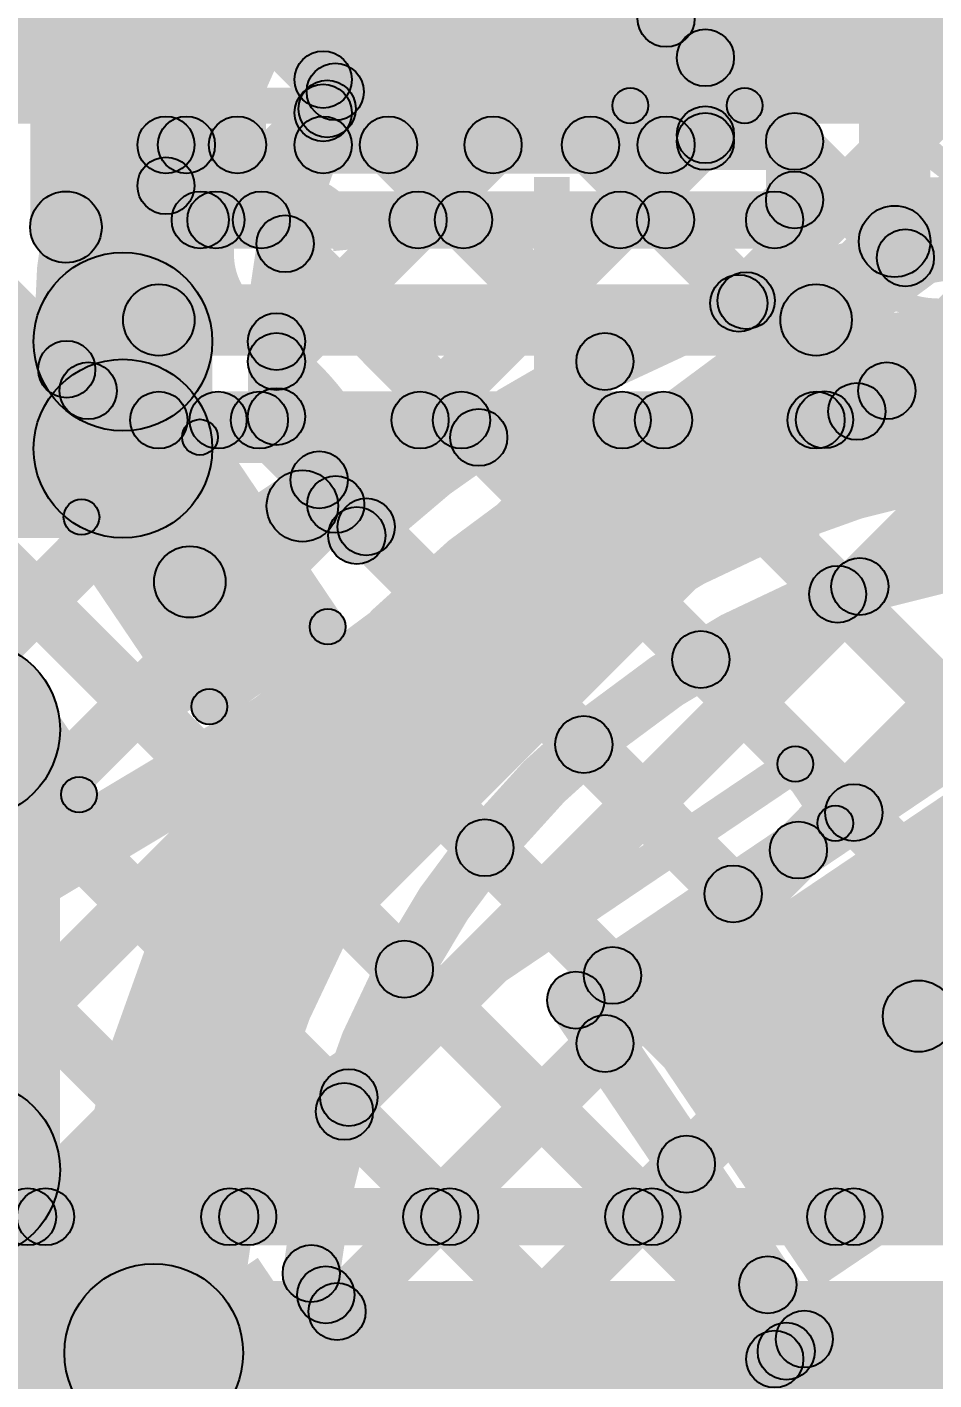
# Model space of a CAD drawing. Header units: millimetres. Extents: x -2.17 to 2.17, y -2.17 to 2.17.
# Drawn here: x 0.8786 to 1.0055, y -1.457 to -1.2676 of the extents above; entities that cross this region are included whole.
import ezdxf

# ---------------------------------------------------------------- set-up
doc = ezdxf.new("R2010")
doc.units = ezdxf.units.MM
doc.header["$MEASUREMENT"] = 0
for name, color, linetype in [('BottomLayer', 5, 'Continuous'), ('BottomOverlay', 54, 'Continuous'), ('BottomPaste', 16, 'Continuous'), ('BottomSolder', 6, 'Continuous'), ('Mechanical2', 216, 'Continuous'), ('TopLayer', 1, 'Continuous'), ('TopOverlay', 2, 'Continuous'), ('TopPaste', 8, 'Continuous'), ('TopSolder', 216, 'Continuous')]:
    doc.layers.add(name, color=color, linetype=linetype)

# ---------------------------------------------------------------- blocks, each defined once
blk = doc.blocks.new('S______B______B_42')
at = {"layer": 'BottomLayer'}
for points in [[(-0.015, 0.0175), (-0.015, -0.0175), (-0.045, -0.0175), (-0.045, 0.0175)], [(0.045, 0.0175), (0.045, -0.0175), (0.015, -0.0175), (0.015, 0.0175)]]:
    blk.add_hatch(color=5, dxfattribs=at).paths.add_polyline_path(points)
at = {"layer": 'BottomOverlay'}
h = blk.add_hatch(color=54, dxfattribs=at)
edge = h.paths.add_edge_path()
edge.add_arc((-0.049, 0.021), 0.0025, 0, 360)
h = blk.add_hatch(color=54, dxfattribs=at)
edge = h.paths.add_edge_path()
edge.add_arc((-0.049, 0.021), 0.0025, 0, 360)
for points in [[(0.049, 0.0235), (0.049, 0.0185), (-0.049, 0.0185), (-0.049, 0.0235)], [(-0.0515, 0.021), (-0.0465, 0.021), (-0.0465, -0.021), (-0.0515, -0.021)], [(0.0465, 0.021), (0.0515, 0.021), (0.0515, -0.021), (0.0465, -0.021)], [(0.049, -0.0185), (0.049, -0.0235), (-0.049, -0.0235), (-0.049, -0.0185)]]:
    blk.add_hatch(color=54, dxfattribs=at).paths.add_polyline_path(points)
h = blk.add_hatch(color=54, dxfattribs=at)
edge = h.paths.add_edge_path()
edge.add_arc((0.049, 0.021), 0.0025, 0, 360)
h = blk.add_hatch(color=54, dxfattribs=at)
edge = h.paths.add_edge_path()
edge.add_arc((0.049, 0.021), 0.0025, 0, 360)
h = blk.add_hatch(color=54, dxfattribs=at)
edge = h.paths.add_edge_path()
edge.add_arc((-0.049, -0.021), 0.0025, 0, 360)
h = blk.add_hatch(color=54, dxfattribs=at)
edge = h.paths.add_edge_path()
edge.add_arc((-0.049, -0.021), 0.0025, 0, 360)
h = blk.add_hatch(color=54, dxfattribs=at)
edge = h.paths.add_edge_path()
edge.add_arc((0.049, -0.021), 0.0025, 0, 360)
h = blk.add_hatch(color=54, dxfattribs=at)
edge = h.paths.add_edge_path()
edge.add_arc((0.049, -0.021), 0.0025, 0, 360)
at = {"layer": 'BottomPaste'}
for points in [[(-0.015, 0.0175), (-0.015, -0.0175), (-0.045, -0.0175), (-0.045, 0.0175)], [(0.045, 0.0175), (0.045, -0.0175), (0.015, -0.0175), (0.015, 0.0175)]]:
    blk.add_hatch(color=16, dxfattribs=at).paths.add_polyline_path(points)
at = {"layer": 'BottomSolder'}
for points in [[(-0.011, 0.0215), (-0.011, -0.0215), (-0.049, -0.0215), (-0.049, 0.0215)], [(0.049, 0.0215), (0.049, -0.0215), (0.011, -0.0215), (0.011, 0.0215)]]:
    blk.add_hatch(color=6, dxfattribs=at).paths.add_polyline_path(points)
at = {"layer": 'BottomOverlay'}
for centre in [(-0.049, 0.021), (-0.049, 0.021), (0.049, 0.021), (0.049, 0.021), (-0.049, -0.021), (-0.049, -0.021), (0.049, -0.021), (0.049, -0.021)]:
    blk.add_circle(centre, 0.0025, dxfattribs=at)
blk = doc.blocks.new('S______B______B_43')
at = {"layer": 'BottomLayer'}
for points in [[(-0.015, 0.0175), (-0.015, -0.0175), (-0.045, -0.0175), (-0.045, 0.0175)], [(0.045, 0.0175), (0.045, -0.0175), (0.015, -0.0175), (0.015, 0.0175)]]:
    blk.add_hatch(color=5, dxfattribs=at).paths.add_polyline_path(points)
at = {"layer": 'BottomOverlay'}
h = blk.add_hatch(color=54, dxfattribs=at)
edge = h.paths.add_edge_path()
edge.add_arc((-0.049, 0.021), 0.0025, 0, 360)
h = blk.add_hatch(color=54, dxfattribs=at)
edge = h.paths.add_edge_path()
edge.add_arc((-0.049, 0.021), 0.0025, 0, 360)
for points in [[(0.049, 0.0235), (0.049, 0.0185), (-0.049, 0.0185), (-0.049, 0.0235)], [(-0.0465, -0.021), (-0.0515, -0.021), (-0.0515, 0.021), (-0.0465, 0.021)], [(0.0515, -0.021), (0.0465, -0.021), (0.0465, 0.021), (0.0515, 0.021)], [(0.049, -0.0185), (0.049, -0.0235), (-0.049, -0.0235), (-0.049, -0.0185)]]:
    blk.add_hatch(color=54, dxfattribs=at).paths.add_polyline_path(points)
h = blk.add_hatch(color=54, dxfattribs=at)
edge = h.paths.add_edge_path()
edge.add_arc((0.049, 0.021), 0.0025, 0, 360)
h = blk.add_hatch(color=54, dxfattribs=at)
edge = h.paths.add_edge_path()
edge.add_arc((0.049, 0.021), 0.0025, 0, 360)
h = blk.add_hatch(color=54, dxfattribs=at)
edge = h.paths.add_edge_path()
edge.add_arc((-0.049, -0.021), 0.0025, 0, 360)
h = blk.add_hatch(color=54, dxfattribs=at)
edge = h.paths.add_edge_path()
edge.add_arc((-0.049, -0.021), 0.0025, 0, 360)
h = blk.add_hatch(color=54, dxfattribs=at)
edge = h.paths.add_edge_path()
edge.add_arc((0.049, -0.021), 0.0025, 0, 360)
h = blk.add_hatch(color=54, dxfattribs=at)
edge = h.paths.add_edge_path()
edge.add_arc((0.049, -0.021), 0.0025, 0, 360)
at = {"layer": 'BottomPaste'}
for points in [[(-0.015, 0.0175), (-0.015, -0.0175), (-0.045, -0.0175), (-0.045, 0.0175)], [(0.045, 0.0175), (0.045, -0.0175), (0.015, -0.0175), (0.015, 0.0175)]]:
    blk.add_hatch(color=16, dxfattribs=at).paths.add_polyline_path(points)
at = {"layer": 'BottomSolder'}
for points in [[(-0.011, 0.0215), (-0.011, -0.0215), (-0.049, -0.0215), (-0.049, 0.0215)], [(0.049, 0.0215), (0.049, -0.0215), (0.011, -0.0215), (0.011, 0.0215)]]:
    blk.add_hatch(color=6, dxfattribs=at).paths.add_polyline_path(points)
at = {"layer": 'BottomOverlay'}
for centre in [(-0.049, 0.021), (-0.049, 0.021), (0.049, 0.021), (0.049, 0.021), (-0.049, -0.021), (-0.049, -0.021), (0.049, -0.021), (0.049, -0.021)]:
    blk.add_circle(centre, 0.0025, dxfattribs=at)
blk = doc.blocks.new('WS2812B_M____143')
at = {"layer": 'TopLayer'}
for points in [[(-0.09409445, 0.05078745), (-0.03503935, 0.05078745), (-0.03503935, 0.01141735), (-0.09409445, 0.01141735)], [(0.03503955, 0.05078745), (0.09409465, 0.05078745), (0.09409465, 0.01141735), (0.03503955, 0.01141735)], [(0.03503935, -0.01141715), (0.09409445, -0.01141715), (0.09409445, -0.05078725), (0.03503935, -0.05078725)]]:
    blk.add_hatch(color=1, dxfattribs=at).paths.add_polyline_path(points)
at = {"layer": 'TopOverlay'}
for points in [[(-0.07, 0.0675), (-0.07, 0.0725), (0.07, 0.0725), (0.07, 0.0675)], [(0.0675, 0.07), (0.0725, 0.07), (0.0725, 0.0600001), (0.0675, 0.0600001)]]:
    blk.add_hatch(color=2, dxfattribs=at).paths.add_polyline_path(points)
h = blk.add_hatch(color=2, dxfattribs=at)
edge = h.paths.add_edge_path()
edge.add_arc((0.07, 0.07), 0.0025, 0, 360)
h = blk.add_hatch(color=2, dxfattribs=at)
edge = h.paths.add_edge_path()
edge.add_arc((0.07, 0.07), 0.0025, 0, 360)
h = blk.add_hatch(color=2, dxfattribs=at)
edge = h.paths.add_edge_path()
edge.add_arc((0.07, 0.0600001), 0.0025, 0, 360)
at = {"layer": 'TopPaste'}
for points in [[(-0.09409445, 0.05078745), (-0.03503935, 0.05078745), (-0.03503935, 0.01141735), (-0.09409445, 0.01141735)], [(0.03503955, 0.05078745), (0.09409465, 0.05078745), (0.09409465, 0.01141735), (0.03503955, 0.01141735)], [(0.03503935, -0.01141715), (0.09409445, -0.01141715), (0.09409445, -0.05078725), (0.03503935, -0.05078725)]]:
    blk.add_hatch(color=8, dxfattribs=at).paths.add_polyline_path(points)
at = {"layer": 'TopSolder'}
for points in [[(-0.09809445, 0.05478745), (-0.03103935, 0.05478745), (-0.03103935, 0.00741735), (-0.09809445, 0.00741735)], [(0.03103955, 0.05478745), (0.09809465, 0.05478745), (0.09809465, 0.00741735), (0.03103955, 0.00741735)], [(0.03103935, -0.00741715), (0.09809445, -0.00741715), (0.09809445, -0.05478725), (0.03103935, -0.05478725)]]:
    blk.add_hatch(color=216, dxfattribs=at).paths.add_polyline_path(points)
at = {"layer": 'TopOverlay'}
for centre in [(0.07, 0.07), (0.07, 0.07), (0.07, 0.0600001)]:
    blk.add_circle(centre, 0.0025, dxfattribs=at)
blk = doc.blocks.new('C__0402_319')
at = {"layer": 'TopLayer'}
for points in [[(-0.0275, -0.0125), (-0.0275, 0.0125), (-0.009499999999999998, 0.0125), (-0.009500000000000001, -0.0125)], [(0.009499999999999998, -0.0125), (0.009500000000000001, 0.0125), (0.0275, 0.0125), (0.0275, -0.0125)]]:
    blk.add_hatch(color=1, dxfattribs=at).paths.add_polyline_path(points)
at = {"layer": 'TopOverlay'}
h = blk.add_hatch(color=2, dxfattribs=at)
edge = h.paths.add_edge_path()
edge.add_arc((-0.0310001, 0.016), 0.0025, 0, 360)
h = blk.add_hatch(color=2, dxfattribs=at)
edge = h.paths.add_edge_path()
edge.add_arc((-0.0310001, 0.016), 0.0025, 0, 360)
for points in [[(-0.011, 0.0185), (-0.011, 0.0135), (-0.0310001, 0.0135), (-0.0310001, 0.0185)], [(0.031, 0.0185), (0.031, 0.0135), (0.011, 0.0135), (0.011, 0.0185)], [(-0.02850000000001221, -0.0159999921875), (-0.0334999999999878, -0.0160000078125), (-0.03350009999998779, 0.0159999921875), (-0.02850010000001221, 0.0160000078125)], [(0.03350009999998779, -0.0159999921875), (0.02850010000001221, -0.0160000078125), (0.02850000000001221, 0.0159999921875), (0.0334999999999878, 0.0160000078125)], [(-0.011, -0.0135), (-0.011, -0.0185), (-0.031, -0.0185), (-0.031, -0.0135)], [(0.0310001, -0.0135), (0.0310001, -0.0185), (0.011, -0.0185), (0.011, -0.0135)]]:
    blk.add_hatch(color=2, dxfattribs=at).paths.add_polyline_path(points)
h = blk.add_hatch(color=2, dxfattribs=at)
edge = h.paths.add_edge_path()
edge.add_arc((-0.011, 0.016), 0.0025, 0, 360)
h = blk.add_hatch(color=2, dxfattribs=at)
edge = h.paths.add_edge_path()
edge.add_arc((0.011, 0.016), 0.0025, 0, 360)
h = blk.add_hatch(color=2, dxfattribs=at)
edge = h.paths.add_edge_path()
edge.add_arc((0.031, 0.016), 0.0025, 0, 360)
h = blk.add_hatch(color=2, dxfattribs=at)
edge = h.paths.add_edge_path()
edge.add_arc((0.031, 0.016), 0.0025, 0, 360)
h = blk.add_hatch(color=2, dxfattribs=at)
edge = h.paths.add_edge_path()
edge.add_arc((-0.031, -0.016), 0.0025, 0, 360)
h = blk.add_hatch(color=2, dxfattribs=at)
edge = h.paths.add_edge_path()
edge.add_arc((-0.031, -0.016), 0.0025, 0, 360)
h = blk.add_hatch(color=2, dxfattribs=at)
edge = h.paths.add_edge_path()
edge.add_arc((-0.011, -0.016), 0.0025, 0, 360)
h = blk.add_hatch(color=2, dxfattribs=at)
edge = h.paths.add_edge_path()
edge.add_arc((0.011, -0.016), 0.0025, 0, 360)
h = blk.add_hatch(color=2, dxfattribs=at)
edge = h.paths.add_edge_path()
edge.add_arc((0.0310001, -0.016), 0.0025, 0, 360)
h = blk.add_hatch(color=2, dxfattribs=at)
edge = h.paths.add_edge_path()
edge.add_arc((0.0310001, -0.016), 0.0025, 0, 360)
at = {"layer": 'TopPaste'}
for points in [[(-0.0275, -0.0125), (-0.0275, 0.0125), (-0.009499999999999998, 0.0125), (-0.009500000000000001, -0.0125)], [(0.009499999999999998, -0.0125), (0.009500000000000001, 0.0125), (0.0275, 0.0125), (0.0275, -0.0125)]]:
    blk.add_hatch(color=8, dxfattribs=at).paths.add_polyline_path(points)
at = {"layer": 'TopSolder'}
for points in [[(-0.0298622, -0.0148622), (-0.0298622, 0.0148622), (-0.007137799999999999, 0.0148622), (-0.007137800000000001, -0.0148622)], [(0.007137799999999999, -0.0148622), (0.007137800000000001, 0.0148622), (0.0298622, 0.0148622), (0.0298622, -0.0148622)]]:
    blk.add_hatch(color=216, dxfattribs=at).paths.add_polyline_path(points)
at = {"layer": 'TopOverlay'}
for centre in [(-0.0310001, 0.016), (-0.0310001, 0.016), (-0.011, 0.016), (0.011, 0.016), (0.031, 0.016), (0.031, 0.016), (-0.031, -0.016), (-0.031, -0.016), (-0.011, -0.016), (0.011, -0.016), (0.0310001, -0.016), (0.0310001, -0.016)]:
    blk.add_circle(centre, 0.0025, dxfattribs=at)

msp = doc.modelspace()

# ---------------------------------------------------------------- hatches: boundary and pattern name
at = {"layer": 'BottomLayer'}
for points in [[(0.9097478271247461, -1.436938927124746), (0.9040909728752539, -1.431282072875254), (1.463671572875254, -0.8717014728752539), (1.469328427124746, -0.8773583271247462)], [(0.9380321271247462, -1.436938927124746), (0.9323752728752539, -1.431282072875254), (1.463671572875254, -0.8999857728752538), (1.469328427124746, -0.9056426271247462)], [(0.9663164271247462, -1.436938927124746), (0.9606595728752538, -1.431282072875254), (1.463671572875254, -0.9282700728752539), (1.469328427124746, -0.9339269271247461)], [(0.9946007271247461, -1.436938927124746), (0.9889438728752539, -1.431282072875254), (1.463671572875254, -0.9565543728752539), (1.469328427124746, -0.9622112271247462)], [(0.5547699728752539, -1.000250127124746), (0.5604268271247461, -0.9945932728752539), (0.9971156271247461, -1.431282072875254), (0.9914587728752539, -1.436938927124746)], [(0.4712546728752539, -1.029872027124746), (0.4769115271247462, -1.024215172875254), (0.8839784271247462, -1.431282072875254), (0.8783215728752538, -1.436938927124746)], [(0.4995389728752538, -1.029872027124746), (0.5051958271247461, -1.024215172875254), (0.9122627271247461, -1.431282072875254), (0.9066058728752538, -1.436938927124746)], [(0.5278232728752539, -1.029872027124746), (0.5334801271247461, -1.024215172875254), (0.9405470271247461, -1.431282072875254), (0.9348901728752539, -1.436938927124746)], [(0.5547699728752539, -1.028534427124746), (0.5604268271247461, -1.022877572875254), (0.9688313271247462, -1.431282072875254), (0.9631744728752538, -1.436938927124746)], [(0.912, -1.2841105), (0.904, -1.2841105), (0.904, -1.2311105), (0.912, -1.2311105)], [(0.924, -1.2841105), (0.916, -1.2841105), (0.916, -1.2311105), (0.924, -1.2311105)], [(0.972, -1.2841105), (0.964, -1.2841105), (0.964, -1.2311105), (0.972, -1.2311105)], [(0.9775, -1.2836105), (0.9695, -1.2836105), (0.9695, -1.2356105), (0.9775, -1.2356105)], [(0.889, -1.2956105), (0.879, -1.2956105), (0.879, -1.2576105), (0.889, -1.2576105)], [(0.9051715728752538, -1.265798827124746), (0.9108284271247461, -1.260141972875254), (0.9228284271247461, -1.272141972875254), (0.9171715728752539, -1.277798827124746)], [(1.005, -1.2976105), (0.995, -1.2976105), (0.995, -1.2596105), (1.005, -1.2596105)], [(0.9651715728752539, -1.269230227124746), (0.9708284271247462, -1.263573372875254), (0.9763284271247461, -1.269073372875254), (0.9706715728752539, -1.274730227124746)], [(0.9078263271247461, -1.297438927124746), (0.9021694728752538, -1.291782072875254), (0.9171715728752539, -1.276779972875254), (0.9228284271247461, -1.282436827124746)], [(0.9643949271247462, -1.297438927124746), (0.9587380728752538, -1.291782072875254), (0.9706715728752539, -1.279848572875254), (0.9763284271247461, -1.285505427124746)], [(0.9735, -1.2876105), (0.9735, -1.2796105), (0.986, -1.2796105), (0.986, -1.2876105)], [(0.898, -1.2881105), (0.898, -1.2801105), (0.908, -1.2801105), (0.908, -1.2881105)], [(0.8980273728752538, -1.286938927124746), (0.9036842271247462, -1.281282072875254), (0.9141842271247461, -1.291782072875254), (0.9085273728752539, -1.297438927124746)], [(0.92, -1.2881105), (0.92, -1.2801105), (0.968, -1.2801105), (0.968, -1.2881105)], [(0.9263116728752538, -1.286938927124746), (0.9319685271247461, -1.281282072875254), (0.9424685271247462, -1.291782072875254), (0.9368116728752539, -1.297438927124746)], [(0.9361106271247461, -1.297438927124746), (0.9304537728752539, -1.291782072875254), (0.9409537728752538, -1.281282072875254), (0.9466106271247462, -1.286938927124746)], [(0.9545959728752539, -1.286938927124746), (0.9602528271247461, -1.281282072875254), (0.9707528271247462, -1.291782072875254), (0.9650959728752538, -1.297438927124746)], [(0.99, -1.2918115), (0.982, -1.2918115), (0.982, -1.2836105), (0.99, -1.2836105)], [(0.902, -1.2898115), (0.894, -1.2898115), (0.894, -1.2841105), (0.902, -1.2841105)], [(0.8951715728752538, -1.292639927124746), (0.9008284271247461, -1.286983072875254), (0.9056274271247462, -1.291782072875254), (0.8999705728752538, -1.297438927124746)], [(0.9860294271247462, -1.297438927124746), (0.9803725728752538, -1.291782072875254), (0.9831715728752538, -1.288983072875254), (0.9888284271247462, -1.294639927124746)], [(0.902799, -1.2986105), (0.902799, -1.2906105), (0.983201, -1.2906105), (0.983201, -1.2986105)], [(0.8804644660940674, -1.299146033905933), (0.8875355339059326, -1.292074966094067), (0.9005355339059327, -1.305074966094067), (0.8934644660940673, -1.312146033905933)], [(0.9925355339059326, -1.312146033905933), (0.9854644660940673, -1.305074966094067), (0.9964644660940674, -1.294074966094067), (1.003535533905933, -1.301146033905933)], [(0.8712720728752539, -1.308338427124746), (0.8769289271247461, -1.302681572875254), (0.8899289271247461, -1.315681572875254), (0.8842720728752539, -1.321338427124746)], [(0.897, -1.3136105), (0.897, -1.3036105), (0.989, -1.3036105), (0.989, -1.3136105)], [(1.001727927124746, -1.321338427124746), (0.9960710728752539, -1.315681572875254), (1.007071072875254, -1.304681572875254), (1.012727927124746, -1.310338427124746)], [(0.7683263271247461, -1.436938927124746), (0.7626694728752539, -1.431282072875254), (0.8812709728752539, -1.312680572875254), (0.8869278271247462, -1.318337427124746)], [(0.897, -1.3266105), (0.897, -1.3186105), (0.989, -1.3186105), (0.989, -1.3266105)], [(0.9918795728752539, -1.324222527124746), (0.9975364271247461, -1.318565672875254), (1.110252827124746, -1.431282072875254), (1.104595972875254, -1.436938927124746)], [(0.7966106271247462, -1.436938927124746), (0.7909537728752538, -1.431282072875254), (0.9024537728752539, -1.319782072875254), (0.9081106271247461, -1.325438927124746)], [(0.8248949271247461, -1.436938927124746), (0.8192380728752539, -1.431282072875254), (0.9307380728752539, -1.319782072875254), (0.9363949271247461, -1.325438927124746)], [(0.8531792271247461, -1.436938927124746), (0.8475223728752539, -1.431282072875254), (0.9590223728752538, -1.319782072875254), (0.9646792271247462, -1.325438927124746)], [(0.8814635271247462, -1.436938927124746), (0.8758066728752538, -1.431282072875254), (0.9873569728752538, -1.319731772875254), (0.9930138271247462, -1.325388627124746)], [(0.9082430728752539, -1.325438927124746), (0.9138999271247461, -1.319782072875254), (1.025399927124746, -1.431282072875254), (1.019743072875254, -1.436938927124746)], [(0.9365273728752539, -1.325438927124746), (0.9421842271247461, -1.319782072875254), (1.053684227124746, -1.431282072875254), (1.048027372875254, -1.436938927124746)], [(0.9648116728752538, -1.325438927124746), (0.9704685271247462, -1.319782072875254), (1.081968527124746, -1.431282072875254), (1.076311672875254, -1.436938927124746)], [(0.522, -1.4381105), (0.522, -1.4301105), (1.388, -1.4301105), (1.388, -1.4381105)], [(0.522, -1.4681105), (0.522, -1.4431105), (1.388, -1.4431105), (1.388, -1.4681105)]]:
    msp.add_hatch(color=5, dxfattribs=at).paths.add_polyline_path(points)
h = msp.add_hatch(color=5, dxfattribs=at)
edge = h.paths.add_edge_path()
edge.add_arc((0.968, -1.2664018), 0.004, 0, 360)
h = msp.add_hatch(color=5, dxfattribs=at)
edge = h.paths.add_edge_path()
edge.add_arc((0.9735, -1.2719018), 0.004, 0, 360)
h = msp.add_hatch(color=5, dxfattribs=at)
edge = h.paths.add_edge_path()
edge.add_arc((0.92, -1.2749704), 0.004, 0, 360)
h = msp.add_hatch(color=5, dxfattribs=at)
edge = h.paths.add_edge_path()
edge.add_arc((0.92, -1.2796084), 0.004, 0, 360)
h = msp.add_hatch(color=5, dxfattribs=at)
edge = h.paths.add_edge_path()
edge.add_arc((0.9735, -1.282677), 0.004, 0, 360)
h = msp.add_hatch(color=5, dxfattribs=at)
edge = h.paths.add_edge_path()
edge.add_arc((0.9735, -1.2836105), 0.004, 0, 360)
h = msp.add_hatch(color=5, dxfattribs=at)
edge = h.paths.add_edge_path()
edge.add_arc((0.9735, -1.2836105), 0.004, 0, 360)
h = msp.add_hatch(color=5, dxfattribs=at)
edge = h.paths.add_edge_path()
edge.add_arc((0.986, -1.2836105), 0.004, 0, 360)
h = msp.add_hatch(color=5, dxfattribs=at)
edge = h.paths.add_edge_path()
edge.add_arc((0.986, -1.2836105), 0.004, 0, 360)
h = msp.add_hatch(color=5, dxfattribs=at)
edge = h.paths.add_edge_path()
edge.add_arc((0.898, -1.2841105), 0.004, 0, 360)
h = msp.add_hatch(color=5, dxfattribs=at)
edge = h.paths.add_edge_path()
edge.add_arc((0.898, -1.2841105), 0.004, 0, 360)
h = msp.add_hatch(color=5, dxfattribs=at)
edge = h.paths.add_edge_path()
edge.add_arc((0.9008558, -1.2841105), 0.004, 0, 360)
h = msp.add_hatch(color=5, dxfattribs=at)
edge = h.paths.add_edge_path()
edge.add_arc((0.908, -1.2841105), 0.004, 0, 360)
h = msp.add_hatch(color=5, dxfattribs=at)
edge = h.paths.add_edge_path()
edge.add_arc((0.908, -1.2841105), 0.004, 0, 360)
h = msp.add_hatch(color=5, dxfattribs=at)
edge = h.paths.add_edge_path()
edge.add_arc((0.92, -1.2841105), 0.004, 0, 360)
h = msp.add_hatch(color=5, dxfattribs=at)
edge = h.paths.add_edge_path()
edge.add_arc((0.92, -1.2841105), 0.004, 0, 360)
h = msp.add_hatch(color=5, dxfattribs=at)
edge = h.paths.add_edge_path()
edge.add_arc((0.9291401, -1.2841105), 0.004, 0, 360)
h = msp.add_hatch(color=5, dxfattribs=at)
edge = h.paths.add_edge_path()
edge.add_arc((0.9437822, -1.2841105), 0.004, 0, 360)
h = msp.add_hatch(color=5, dxfattribs=at)
edge = h.paths.add_edge_path()
edge.add_arc((0.9574244, -1.2841105), 0.004, 0, 360)
h = msp.add_hatch(color=5, dxfattribs=at)
edge = h.paths.add_edge_path()
edge.add_arc((0.968, -1.2841105), 0.004, 0, 360)
h = msp.add_hatch(color=5, dxfattribs=at)
edge = h.paths.add_edge_path()
edge.add_arc((0.968, -1.2841105), 0.004, 0, 360)
h = msp.add_hatch(color=5, dxfattribs=at)
edge = h.paths.add_edge_path()
edge.add_arc((0.898, -1.2898115), 0.004, 0, 360)
h = msp.add_hatch(color=5, dxfattribs=at)
edge = h.paths.add_edge_path()
edge.add_arc((0.898, -1.2898115), 0.004, 0, 360)
h = msp.add_hatch(color=5, dxfattribs=at)
edge = h.paths.add_edge_path()
edge.add_arc((0.986, -1.2918115), 0.004, 0, 360)
h = msp.add_hatch(color=5, dxfattribs=at)
edge = h.paths.add_edge_path()
edge.add_arc((0.986, -1.2918115), 0.004, 0, 360)
h = msp.add_hatch(color=5, dxfattribs=at)
edge = h.paths.add_edge_path()
edge.add_arc((0.884, -1.2956105), 0.005, 0, 360)
h = msp.add_hatch(color=5, dxfattribs=at)
edge = h.paths.add_edge_path()
edge.add_arc((0.884, -1.2956105), 0.005, 0, 360)
h = msp.add_hatch(color=5, dxfattribs=at)
edge = h.paths.add_edge_path()
edge.add_arc((0.902799, -1.2946105), 0.004, 0, 360)
h = msp.add_hatch(color=5, dxfattribs=at)
edge = h.paths.add_edge_path()
edge.add_arc((0.902799, -1.2946105), 0.004, 0, 360)
h = msp.add_hatch(color=5, dxfattribs=at)
edge = h.paths.add_edge_path()
edge.add_arc((0.9049979, -1.2946105), 0.004, 0, 360)
h = msp.add_hatch(color=5, dxfattribs=at)
edge = h.paths.add_edge_path()
edge.add_arc((0.9113558, -1.2946105), 0.004, 0, 360)
h = msp.add_hatch(color=5, dxfattribs=at)
edge = h.paths.add_edge_path()
edge.add_arc((0.9332822, -1.2946105), 0.004, 0, 360)
h = msp.add_hatch(color=5, dxfattribs=at)
edge = h.paths.add_edge_path()
edge.add_arc((0.9396401, -1.2946105), 0.004, 0, 360)
h = msp.add_hatch(color=5, dxfattribs=at)
edge = h.paths.add_edge_path()
edge.add_arc((0.9615665, -1.2946105), 0.004, 0, 360)
h = msp.add_hatch(color=5, dxfattribs=at)
edge = h.paths.add_edge_path()
edge.add_arc((0.9679244, -1.2946105), 0.004, 0, 360)
h = msp.add_hatch(color=5, dxfattribs=at)
edge = h.paths.add_edge_path()
edge.add_arc((0.983201, -1.2946105), 0.004, 0, 360)
h = msp.add_hatch(color=5, dxfattribs=at)
edge = h.paths.add_edge_path()
edge.add_arc((0.983201, -1.2946105), 0.004, 0, 360)
h = msp.add_hatch(color=5, dxfattribs=at)
edge = h.paths.add_edge_path()
edge.add_arc((1, -1.2976105), 0.005, 0, 360)
h = msp.add_hatch(color=5, dxfattribs=at)
edge = h.paths.add_edge_path()
edge.add_arc((1, -1.2976105), 0.005, 0, 360)
h = msp.add_hatch(color=5, dxfattribs=at)
edge = h.paths.add_edge_path()
edge.add_arc((0.897, -1.3086105), 0.005, 0, 360)
h = msp.add_hatch(color=5, dxfattribs=at)
edge = h.paths.add_edge_path()
edge.add_arc((0.897, -1.3086105), 0.005, 0, 360)
h = msp.add_hatch(color=5, dxfattribs=at)
edge = h.paths.add_edge_path()
edge.add_arc((0.989, -1.3086105), 0.005, 0, 360)
h = msp.add_hatch(color=5, dxfattribs=at)
edge = h.paths.add_edge_path()
edge.add_arc((0.989, -1.3086105), 0.005, 0, 360)
h = msp.add_hatch(color=5, dxfattribs=at)
edge = h.paths.add_edge_path()
edge.add_arc((0.8840994, -1.315509), 0.004, 0, 360)
h = msp.add_hatch(color=5, dxfattribs=at)
edge = h.paths.add_edge_path()
edge.add_arc((0.8871005, -1.31851), 0.004, 0, 360)
h = msp.add_hatch(color=5, dxfattribs=at)
edge = h.paths.add_edge_path()
edge.add_arc((0.8871005, -1.31851), 0.004, 0, 360)
h = msp.add_hatch(color=5, dxfattribs=at)
edge = h.paths.add_edge_path()
edge.add_arc((0.8871005, -1.31851), 0.004, 0, 360)
h = msp.add_hatch(color=5, dxfattribs=at)
edge = h.paths.add_edge_path()
edge.add_arc((0.9988995, -1.31851), 0.004, 0, 360)
h = msp.add_hatch(color=5, dxfattribs=at)
edge = h.paths.add_edge_path()
edge.add_arc((0.9988995, -1.31851), 0.004, 0, 360)
h = msp.add_hatch(color=5, dxfattribs=at)
edge = h.paths.add_edge_path()
edge.add_arc((0.9988995, -1.31851), 0.004, 0, 360)
h = msp.add_hatch(color=5, dxfattribs=at)
edge = h.paths.add_edge_path()
edge.add_arc((0.994708, -1.3213941), 0.004, 0, 360)
h = msp.add_hatch(color=5, dxfattribs=at)
edge = h.paths.add_edge_path()
edge.add_arc((0.897, -1.3226105), 0.004, 0, 360)
h = msp.add_hatch(color=5, dxfattribs=at)
edge = h.paths.add_edge_path()
edge.add_arc((0.897, -1.3226105), 0.004, 0, 360)
h = msp.add_hatch(color=5, dxfattribs=at)
edge = h.paths.add_edge_path()
edge.add_arc((0.897, -1.3226105), 0.004, 0, 360)
h = msp.add_hatch(color=5, dxfattribs=at)
edge = h.paths.add_edge_path()
edge.add_arc((0.9052822, -1.3226105), 0.004, 0, 360)
h = msp.add_hatch(color=5, dxfattribs=at)
edge = h.paths.add_edge_path()
edge.add_arc((0.9110715, -1.3226105), 0.004, 0, 360)
h = msp.add_hatch(color=5, dxfattribs=at)
edge = h.paths.add_edge_path()
edge.add_arc((0.9335665, -1.3226105), 0.004, 0, 360)
h = msp.add_hatch(color=5, dxfattribs=at)
edge = h.paths.add_edge_path()
edge.add_arc((0.9393558, -1.3226105), 0.004, 0, 360)
h = msp.add_hatch(color=5, dxfattribs=at)
edge = h.paths.add_edge_path()
edge.add_arc((0.9618508, -1.3226105), 0.004, 0, 360)
h = msp.add_hatch(color=5, dxfattribs=at)
edge = h.paths.add_edge_path()
edge.add_arc((0.9676401, -1.3226105), 0.004, 0, 360)
h = msp.add_hatch(color=5, dxfattribs=at)
edge = h.paths.add_edge_path()
edge.add_arc((0.989, -1.3226105), 0.004, 0, 360)
h = msp.add_hatch(color=5, dxfattribs=at)
edge = h.paths.add_edge_path()
edge.add_arc((0.989, -1.3226105), 0.004, 0, 360)
h = msp.add_hatch(color=5, dxfattribs=at)
edge = h.paths.add_edge_path()
edge.add_arc((0.989, -1.3226105), 0.004, 0, 360)
h = msp.add_hatch(color=5, dxfattribs=at)
edge = h.paths.add_edge_path()
edge.add_arc((0.9901854, -1.3225602), 0.004, 0, 360)
h = msp.add_hatch(color=5, dxfattribs=at)
edge = h.paths.add_edge_path()
edge.add_arc((0.8786351, -1.4341105), 0.004, 0, 360)
h = msp.add_hatch(color=5, dxfattribs=at)
edge = h.paths.add_edge_path()
edge.add_arc((0.88115, -1.4341105), 0.004, 0, 360)
h = msp.add_hatch(color=5, dxfattribs=at)
edge = h.paths.add_edge_path()
edge.add_arc((0.9069194, -1.4341105), 0.004, 0, 360)
h = msp.add_hatch(color=5, dxfattribs=at)
edge = h.paths.add_edge_path()
edge.add_arc((0.9094343, -1.4341105), 0.004, 0, 360)
h = msp.add_hatch(color=5, dxfattribs=at)
edge = h.paths.add_edge_path()
edge.add_arc((0.9352037, -1.4341105), 0.004, 0, 360)
h = msp.add_hatch(color=5, dxfattribs=at)
edge = h.paths.add_edge_path()
edge.add_arc((0.9377186, -1.4341105), 0.004, 0, 360)
h = msp.add_hatch(color=5, dxfattribs=at)
edge = h.paths.add_edge_path()
edge.add_arc((0.963488, -1.4341105), 0.004, 0, 360)
h = msp.add_hatch(color=5, dxfattribs=at)
edge = h.paths.add_edge_path()
edge.add_arc((0.9660029, -1.4341105), 0.004, 0, 360)
h = msp.add_hatch(color=5, dxfattribs=at)
edge = h.paths.add_edge_path()
edge.add_arc((0.9917723, -1.4341105), 0.004, 0, 360)
h = msp.add_hatch(color=5, dxfattribs=at)
edge = h.paths.add_edge_path()
edge.add_arc((0.9942872, -1.4341105), 0.004, 0, 360)
at = {"layer": 'TopLayer'}
for points in [[(0.9163022271247462, -1.317247327124746), (0.9106453728752538, -1.311590472875254), (0.9919227728752539, -1.230313072875254), (0.9975796271247461, -1.235969927124746)], [(0.9642484728752538, -1.240022627124746), (0.9699053271247462, -1.234365772875254), (1.014156627124746, -1.278617072875254), (1.008499772875254, -1.284273927124746)], [(0.9233883271247462, -1.281876927124746), (0.9177314728752538, -1.276220072875254), (0.9565523728752539, -1.237399172875254), (0.9622092271247461, -1.243056027124746)], [(0.9245901271247462, -1.337243727124746), (0.9189332728752538, -1.331586872875254), (1.008028172875254, -1.242491972875254), (1.013685027124746, -1.248148827124746)], [(0.9452984728752538, -1.249356927124746), (0.9509553271247462, -1.243700072875254), (1.004326027124746, -1.297070772875254), (0.9986691728752538, -1.302727627124746)], [(0.9302393728752538, -1.262582127124746), (0.9358962271247462, -1.256925272875254), (0.9820472271247461, -1.303076272875254), (0.9763903728752539, -1.308733127124746)], [(0.9810211271247461, -1.309097027124746), (0.9753642728752538, -1.303440172875254), (1.008499772875254, -1.270304672875254), (1.014156627124746, -1.275961527124746)], [(0.9188675728752539, -1.279494627124746), (0.9245244271247461, -1.273837772875254), (0.9622715271247462, -1.311584872875254), (0.9566146728752538, -1.317241727124746)], [(0.9118513728752539, -1.300762727124746), (0.9175082271247461, -1.295105872875254), (0.9446087271247462, -1.322206372875254), (0.9389518728752538, -1.327863227124746)], [(0.9044738, -1.3266105), (0.8794738, -1.3266105), (0.8794738, -1.3116415), (0.9044738, -1.3116415)], [(0.9174738, -1.3221279), (0.9094738, -1.3221279), (0.9094738, -1.3116415), (0.9174738, -1.3116415)], [(0.8233345, -1.3391105), (0.8233345, -1.3141105), (0.8919738, -1.3141105), (0.8919738, -1.3391105)], [(0.9101576484661933, -1.324364669770189), (0.9167899515338067, -1.319891130229811), (0.9280216515338067, -1.336542830229811), (0.9213893484661934, -1.341016369770189)], [(0.9166232728752538, -1.333818927124746), (0.9222801271247462, -1.328162072875254), (0.9288562271247461, -1.334738172875254), (0.9231993728752539, -1.340395027124746)], [(0.9041331725109091, -1.349410582471043), (0.8985412274890909, -1.341120217528957), (0.9142929274890909, -1.330495517528957), (0.9198848725109091, -1.338785882471043)], [(0.9893550271247461, -1.385616027124746), (0.9836981728752539, -1.379959172875254), (1.026362772875254, -1.337294572875254), (1.032019627124746, -1.342951427124746)], [(0.9264218271247462, -1.420264927124746), (0.9207649728752538, -1.414608072875254), (0.9922907728752538, -1.343082272875254), (0.9979476271247462, -1.348739127124746)], [(0.9891941728752539, -1.349821227124746), (0.9948510271247462, -1.344164372875254), (1.014013427124746, -1.363326772875254), (1.008356572875254, -1.368983627124746)], [(0.9700376728752539, -1.358949027124746), (0.9756945271247461, -1.353292172875254), (0.9971223271247461, -1.374719972875254), (0.9914654728752539, -1.380376827124746)], [(0.9576055722108016, -1.407119949887593), (0.9531320277891984, -1.400487650112407), (1.017013627789198, -1.357398950112407), (1.021487172210802, -1.364031249887593)], [(0.8831628, -1.4275565), (0.8581628, -1.4275565), (0.8581628, -1.3659556), (0.8831628, -1.3659556)], [(0.9536551728752538, -1.370850827124746), (0.9593120271247462, -1.365193972875254), (0.9802312271247462, -1.386113172875254), (0.9745743728752538, -1.391770027124746)], [(0.9398116728752538, -1.385291627124746), (0.9454685271247462, -1.379634772875254), (0.9633401271247461, -1.397506372875254), (0.9576832728752539, -1.403163227124746)], [(0.9285370728752539, -1.402301327124746), (0.9341939271247461, -1.396644472875254), (0.9876558271247461, -1.450106372875254), (0.9819989728752538, -1.455763227124746)], [(1.003401961479531, -1.41104023103146), (1.003298238520469, -1.40104076896854), (1.109479238520469, -1.39993936896854), (1.109582961479531, -1.40993883103146)], [(0.9520526476332244, -1.40604056853526), (0.9586849523667756, -1.40156703146474), (0.9906732523667756, -1.44899173146474), (0.9840409476332244, -1.45346526853526)], [(0.9247678271247461, -1.450203227124746), (0.9191109728752539, -1.444546372875254), (0.9566254728752539, -1.407031872875254), (0.9622823271247462, -1.412688727124746)], [(0.9201422728752539, -1.422190827124746), (0.9257991271247461, -1.416533972875254), (1.017680327124746, -1.508415172875254), (1.012023472875254, -1.514072027124746)], [(0.9361610271247461, -1.467094327124746), (0.9305041728752539, -1.461437472875254), (0.9680186728752539, -1.423922972875254), (0.9736755271247461, -1.429579827124746)], [(0.9150274480973005, -1.444280569223282), (0.9216597519026994, -1.439807030776718), (0.9475906519026994, -1.478251230776718), (0.9409583480973005, -1.482724769223282)], [(0.9326292271247462, -1.498910427124746), (0.9269723728752538, -1.493253572875254), (0.9794118728752539, -1.440814072875254), (0.9850687271247461, -1.446470927124746)], [(0.9175372728752539, -1.447870127124746), (0.9231941271247461, -1.442213272875254), (1.010044727124746, -1.529063872875254), (1.004387872875254, -1.534720727124746)], [(0.9854486045180684, -1.457340728095829), (0.9809749954819316, -1.450708471904171), (0.9851202954819316, -1.44791237190417), (0.9895939045180684, -1.454544628095829)], [(0.979895651577492, -1.456261374382878), (0.9865279484225079, -1.451787825617122), (1.019509248422508, -1.500684525617122), (1.012876951577492, -1.505158074382878)], [(0.9087932, -1.4782513), (0.8837932, -1.4782513), (0.8837932, -1.4531869), (0.9087932, -1.4531869)]]:
    msp.add_hatch(color=1, dxfattribs=at).paths.add_polyline_path(points)
h = msp.add_hatch(color=1, dxfattribs=at)
edge = h.paths.add_edge_path()
edge.add_arc((0.921696, -1.2766662), 0.004, 0, 360)
h = msp.add_hatch(color=1, dxfattribs=at)
edge = h.paths.add_edge_path()
edge.add_arc((0.9205599, -1.2790485), 0.004, 0, 360)
h = msp.add_hatch(color=1, dxfattribs=at)
edge = h.paths.add_edge_path()
edge.add_arc((0.9146798, -1.2979343), 0.004, 0, 360)
h = msp.add_hatch(color=1, dxfattribs=at)
edge = h.paths.add_edge_path()
edge.add_arc((1.0014976, -1.2998992), 0.004, 0, 360)
h = msp.add_hatch(color=1, dxfattribs=at)
edge = h.paths.add_edge_path()
edge.add_arc((0.8919738, -1.3116415), 0.0125, 0, 360)
h = msp.add_hatch(color=1, dxfattribs=at)
edge = h.paths.add_edge_path()
edge.add_arc((0.8919738, -1.3116415), 0.0125, 0, 360)
h = msp.add_hatch(color=1, dxfattribs=at)
edge = h.paths.add_edge_path()
edge.add_arc((0.9781927, -1.3062686), 0.004, 0, 360)
h = msp.add_hatch(color=1, dxfattribs=at)
edge = h.paths.add_edge_path()
edge.add_arc((0.9792188, -1.3059047), 0.004, 0, 360)
h = msp.add_hatch(color=1, dxfattribs=at)
edge = h.paths.add_edge_path()
edge.add_arc((0.9134738, -1.3116415), 0.004, 0, 360)
h = msp.add_hatch(color=1, dxfattribs=at)
edge = h.paths.add_edge_path()
edge.add_arc((0.9134738, -1.3116415), 0.004, 0, 360)
h = msp.add_hatch(color=1, dxfattribs=at)
edge = h.paths.add_edge_path()
edge.add_arc((0.9134738, -1.3144189), 0.004, 0, 360)
h = msp.add_hatch(color=1, dxfattribs=at)
edge = h.paths.add_edge_path()
edge.add_arc((0.9594431, -1.3144133), 0.004, 0, 360)
h = msp.add_hatch(color=1, dxfattribs=at)
edge = h.paths.add_edge_path()
edge.add_arc((0.8919738, -1.3266105), 0.0125, 0, 360)
h = msp.add_hatch(color=1, dxfattribs=at)
edge = h.paths.add_edge_path()
edge.add_arc((0.8919738, -1.3266105), 0.0125, 0, 360)
h = msp.add_hatch(color=1, dxfattribs=at)
edge = h.paths.add_edge_path()
edge.add_arc((0.9134738, -1.3221279), 0.004, 0, 360)
h = msp.add_hatch(color=1, dxfattribs=at)
edge = h.paths.add_edge_path()
edge.add_arc((0.9134738, -1.3221279), 0.004, 0, 360)
h = msp.add_hatch(color=1, dxfattribs=at)
edge = h.paths.add_edge_path()
edge.add_arc((0.9417803, -1.3250348), 0.004, 0, 360)
h = msp.add_hatch(color=1, dxfattribs=at)
edge = h.paths.add_edge_path()
edge.add_arc((0.9194517, -1.3309905), 0.004, 0, 360)
h = msp.add_hatch(color=1, dxfattribs=at)
edge = h.paths.add_edge_path()
edge.add_arc((0.9170889, -1.3346407), 0.005, 0, 360)
h = msp.add_hatch(color=1, dxfattribs=at)
edge = h.paths.add_edge_path()
edge.add_arc((0.9217617, -1.3344153), 0.004, 0, 360)
h = msp.add_hatch(color=1, dxfattribs=at)
edge = h.paths.add_edge_path()
edge.add_arc((0.9247055, -1.3387796), 0.004, 0, 360)
h = msp.add_hatch(color=1, dxfattribs=at)
edge = h.paths.add_edge_path()
edge.add_arc((0.9247055, -1.3387796), 0.004, 0, 360)
h = msp.add_hatch(color=1, dxfattribs=at)
edge = h.paths.add_edge_path()
edge.add_arc((0.9260278, -1.3375666), 0.004, 0, 360)
h = msp.add_hatch(color=1, dxfattribs=at)
edge = h.paths.add_edge_path()
edge.add_arc((0.9013372, -1.3452654), 0.005, 0, 360)
h = msp.add_hatch(color=1, dxfattribs=at)
edge = h.paths.add_edge_path()
edge.add_arc((0.9951192, -1.3459107), 0.004, 0, 360)
h = msp.add_hatch(color=1, dxfattribs=at)
edge = h.paths.add_edge_path()
edge.add_arc((0.9920226, -1.3469928), 0.004, 0, 360)
h = msp.add_hatch(color=1, dxfattribs=at)
edge = h.paths.add_edge_path()
edge.add_arc((0.8706628, -1.3659556), 0.0125, 0, 360)
h = msp.add_hatch(color=1, dxfattribs=at)
edge = h.paths.add_edge_path()
edge.add_arc((0.9728661, -1.3561206), 0.004, 0, 360)
h = msp.add_hatch(color=1, dxfattribs=at)
edge = h.paths.add_edge_path()
edge.add_arc((0.9564836, -1.3680224), 0.004, 0, 360)
h = msp.add_hatch(color=1, dxfattribs=at)
edge = h.paths.add_edge_path()
edge.add_arc((0.9942939, -1.3775484), 0.004, 0, 360)
h = msp.add_hatch(color=1, dxfattribs=at)
edge = h.paths.add_edge_path()
edge.add_arc((0.9426401, -1.3824632), 0.004, 0, 360)
h = msp.add_hatch(color=1, dxfattribs=at)
edge = h.paths.add_edge_path()
edge.add_arc((0.9865266, -1.3827876), 0.004, 0, 360)
h = msp.add_hatch(color=1, dxfattribs=at)
edge = h.paths.add_edge_path()
edge.add_arc((0.9774028, -1.3889416), 0.004, 0, 360)
h = msp.add_hatch(color=1, dxfattribs=at)
edge = h.paths.add_edge_path()
edge.add_arc((0.9313655, -1.3994729), 0.004, 0, 360)
h = msp.add_hatch(color=1, dxfattribs=at)
edge = h.paths.add_edge_path()
edge.add_arc((0.9605117, -1.4003348), 0.004, 0, 360)
h = msp.add_hatch(color=1, dxfattribs=at)
edge = h.paths.add_edge_path()
edge.add_arc((0.9553688, -1.4038038), 0.004, 0, 360)
h = msp.add_hatch(color=1, dxfattribs=at)
edge = h.paths.add_edge_path()
edge.add_arc((0.9553688, -1.4038038), 0.004, 0, 360)
h = msp.add_hatch(color=1, dxfattribs=at)
edge = h.paths.add_edge_path()
edge.add_arc((1.0033501, -1.4060405), 0.005, 0, 360)
h = msp.add_hatch(color=1, dxfattribs=at)
edge = h.paths.add_edge_path()
edge.add_arc((0.9594539, -1.4098603), 0.004, 0, 360)
h = msp.add_hatch(color=1, dxfattribs=at)
edge = h.paths.add_edge_path()
edge.add_arc((0.9235934, -1.4174365), 0.004, 0, 360)
h = msp.add_hatch(color=1, dxfattribs=at)
edge = h.paths.add_edge_path()
edge.add_arc((0.8706628, -1.4275565), 0.0125, 0, 360)
h = msp.add_hatch(color=1, dxfattribs=at)
edge = h.paths.add_edge_path()
edge.add_arc((0.8706628, -1.4275565), 0.0125, 0, 360)
h = msp.add_hatch(color=1, dxfattribs=at)
edge = h.paths.add_edge_path()
edge.add_arc((0.9229707, -1.4193624), 0.004, 0, 360)
h = msp.add_hatch(color=1, dxfattribs=at)
edge = h.paths.add_edge_path()
edge.add_arc((0.9708471, -1.4267514), 0.004, 0, 360)
h = msp.add_hatch(color=1, dxfattribs=at)
edge = h.paths.add_edge_path()
edge.add_arc((0.9183436, -1.4420438), 0.004, 0, 360)
h = msp.add_hatch(color=1, dxfattribs=at)
edge = h.paths.add_edge_path()
edge.add_arc((0.9183436, -1.4420438), 0.004, 0, 360)
h = msp.add_hatch(color=1, dxfattribs=at)
edge = h.paths.add_edge_path()
edge.add_arc((0.8962932, -1.4531869), 0.0125, 0, 360)
h = msp.add_hatch(color=1, dxfattribs=at)
edge = h.paths.add_edge_path()
edge.add_arc((0.8962932, -1.4531869), 0.0125, 0, 360)
h = msp.add_hatch(color=1, dxfattribs=at)
edge = h.paths.add_edge_path()
edge.add_arc((0.8962932, -1.4531869), 0.0125, 0, 360)
h = msp.add_hatch(color=1, dxfattribs=at)
edge = h.paths.add_edge_path()
edge.add_arc((0.9822403, -1.4436425), 0.004, 0, 360)
h = msp.add_hatch(color=1, dxfattribs=at)
edge = h.paths.add_edge_path()
edge.add_arc((0.9203657, -1.4450417), 0.004, 0, 360)
h = msp.add_hatch(color=1, dxfattribs=at)
edge = h.paths.add_edge_path()
edge.add_arc((0.9219394, -1.4473748), 0.004, 0, 360)
h = msp.add_hatch(color=1, dxfattribs=at)
edge = h.paths.add_edge_path()
edge.add_arc((0.9873571, -1.4512285), 0.004, 0, 360)
h = msp.add_hatch(color=1, dxfattribs=at)
edge = h.paths.add_edge_path()
edge.add_arc((0.9873571, -1.4512285), 0.004, 0, 360)
h = msp.add_hatch(color=1, dxfattribs=at)
edge = h.paths.add_edge_path()
edge.add_arc((0.9832118, -1.4540246), 0.004, 0, 360)
h = msp.add_hatch(color=1, dxfattribs=at)
edge = h.paths.add_edge_path()
edge.add_arc((0.9832118, -1.4540246), 0.004, 0, 360)
h = msp.add_hatch(color=1, dxfattribs=at)
edge = h.paths.add_edge_path()
edge.add_arc((0.9848274, -1.4529348), 0.004, 0, 360)

# ---------------------------------------------------------------- linework, layer by layer
at = {"layer": 'BottomLayer', "const_width": 0.008}
for points in [[(0.897, -1.3226105, -0.198912367379658), (0.8871005, -1.31851)], [(0.897, -1.3226105, -0.198912367379658), (0.8871005, -1.31851)], [(0.9988995, -1.31851, -0.198912367379658), (0.989, -1.3226105)], [(0.9988995, -1.31851, -0.198912367379658), (0.989, -1.3226105)]]:
    msp.add_lwpolyline(points, format="xyb", dxfattribs=at)
at = {"layer": 'BottomLayer'}
for centre, radius in [((0.968, -1.2664018), 0.004), ((0.9735, -1.2719018), 0.004), ((0.92, -1.2749704), 0.004), ((0.92, -1.2796084), 0.004), ((0.9735, -1.282677), 0.004), ((0.9735, -1.2836105), 0.004), ((0.9735, -1.2836105), 0.004), ((0.986, -1.2836105), 0.004), ((0.986, -1.2836105), 0.004), ((0.898, -1.2841105), 0.004), ((0.898, -1.2841105), 0.004), ((0.9008558, -1.2841105), 0.004), ((0.908, -1.2841105), 0.004), ((0.908, -1.2841105), 0.004), ((0.92, -1.2841105), 0.004), ((0.92, -1.2841105), 0.004), ((0.9291401, -1.2841105), 0.004), ((0.9437822, -1.2841105), 0.004), ((0.9574244, -1.2841105), 0.004), ((0.968, -1.2841105), 0.004), ((0.968, -1.2841105), 0.004), ((0.898, -1.2898115), 0.004), ((0.898, -1.2898115), 0.004), ((0.986, -1.2918115), 0.004), ((0.986, -1.2918115), 0.004), ((0.884, -1.2956105), 0.005), ((0.884, -1.2956105), 0.005), ((0.902799, -1.2946105), 0.004), ((0.902799, -1.2946105), 0.004), ((0.9049979, -1.2946105), 0.004), ((0.9113558, -1.2946105), 0.004), ((0.9332822, -1.2946105), 0.004), ((0.9396401, -1.2946105), 0.004), ((0.9615665, -1.2946105), 0.004), ((0.9679244, -1.2946105), 0.004), ((0.983201, -1.2946105), 0.004), ((0.983201, -1.2946105), 0.004), ((1, -1.2976105), 0.005), ((1, -1.2976105), 0.005), ((0.897, -1.3086105), 0.005), ((0.897, -1.3086105), 0.005), ((0.989, -1.3086105), 0.005), ((0.989, -1.3086105), 0.005), ((0.8840994, -1.315509), 0.004), ((0.8871005, -1.31851), 0.004), ((0.8871005, -1.31851), 0.004), ((0.8871005, -1.31851), 0.004), ((0.9988995, -1.31851), 0.004), ((0.9988995, -1.31851), 0.004), ((0.9988995, -1.31851), 0.004), ((0.994708, -1.3213941), 0.004), ((0.897, -1.3226105), 0.004), ((0.897, -1.3226105), 0.004), ((0.897, -1.3226105), 0.004), ((0.9052822, -1.3226105), 0.004), ((0.9110715, -1.3226105), 0.004), ((0.9335665, -1.3226105), 0.004), ((0.9393558, -1.3226105), 0.004), ((0.9618508, -1.3226105), 0.004), ((0.9676401, -1.3226105), 0.004), ((0.989, -1.3226105), 0.004), ((0.989, -1.3226105), 0.004), ((0.989, -1.3226105), 0.004), ((0.9901854, -1.3225602), 0.004), ((0.8786351, -1.4341105), 0.004), ((0.88115, -1.4341105), 0.004), ((0.9069194, -1.4341105), 0.004), ((0.9094343, -1.4341105), 0.004), ((0.9352037, -1.4341105), 0.004), ((0.9377186, -1.4341105), 0.004), ((0.963488, -1.4341105), 0.004), ((0.9660029, -1.4341105), 0.004), ((0.9917723, -1.4341105), 0.004), ((0.9942872, -1.4341105), 0.004)]:
    msp.add_circle(centre, radius, dxfattribs=at)
at = {"layer": 'Mechanical2', "const_width": 0.01}
for points in [[(2.1653543, 0.001, 1), (-2.1653543, 0.001, 1)], [(2.081354, -0.01, 1), (-2.049354, -0.01, 1)], [(1.8405512, 0.001, 1), (-1.8405512, 0.001, 1)], [(1.6437008, 0.001, 1), (-1.6437008, 0.001, 1)], [(1.503937, 0, 1), (-1.503937, 0, 1)], [(1.3070866, 0.001, 1), (-1.3070866, 0.001, 1)]]:
    msp.add_lwpolyline(points, format="xyb", close=True, dxfattribs=at)
at = {"layer": 'TopLayer'}
for points, const_width in [([(0.8847297, -1.1956105, -0.4142135623730951), (0.7847297, -1.2956105)], 0.025), ([(0.8919738, -1.3116415, -0.4142135623730951), (0.9919738, -1.2116415)], 0.025), ([(0.9134738, -1.3116415, -0.4142135623730951), (0.9919738, -1.2331415)], 0.008), ([(0.9247055, -1.3387796, -0.1573136891519363), (1.0115806, -1.298307)], 0.008), ([(0.8962932, -1.4531869, -0.4142135623730951), (1.0308696, -1.3186105)], 0.025), ([(0.9183436, -1.4420438, -0.3855902509330895), (1.0308696, -1.3401105)], 0.008), ([(0.8962932, -1.4531869, -0.4142130453532828), (0.8706628, -1.4275565)], 0.025), ([(0.8596524, -1.4416105, -0.4142135623730951), (0.8962932, -1.4782513)], 0.025)]:
    msp.add_lwpolyline(points, format="xyb", dxfattribs=dict(at, const_width=const_width))
for centre, radius in [((0.921696, -1.2766662), 0.004), ((0.9205599, -1.2790485), 0.004), ((0.9146798, -1.2979343), 0.004), ((1.0014976, -1.2998992), 0.004), ((0.8919738, -1.3116415), 0.0125), ((0.8919738, -1.3116415), 0.0125), ((0.9781927, -1.3062686), 0.004), ((0.9792188, -1.3059047), 0.004), ((0.9134738, -1.3116415), 0.004), ((0.9134738, -1.3116415), 0.004), ((0.9134738, -1.3144189), 0.004), ((0.9594431, -1.3144133), 0.004), ((0.8919738, -1.3266105), 0.0125), ((0.8919738, -1.3266105), 0.0125), ((0.9134738, -1.3221279), 0.004), ((0.9134738, -1.3221279), 0.004), ((0.9417803, -1.3250348), 0.004), ((0.9194517, -1.3309905), 0.004), ((0.9170889, -1.3346407), 0.005), ((0.9217617, -1.3344153), 0.004), ((0.9247055, -1.3387796), 0.004), ((0.9247055, -1.3387796), 0.004), ((0.9260278, -1.3375666), 0.004), ((0.9013372, -1.3452654), 0.005), ((0.9951192, -1.3459107), 0.004), ((0.9920226, -1.3469928), 0.004), ((0.8706628, -1.3659556), 0.0125), ((0.9728661, -1.3561206), 0.004), ((0.9564836, -1.3680224), 0.004), ((0.9942939, -1.3775484), 0.004), ((0.9426401, -1.3824632), 0.004), ((0.9865266, -1.3827876), 0.004), ((0.9774028, -1.3889416), 0.004), ((0.9313655, -1.3994729), 0.004), ((0.9605117, -1.4003348), 0.004), ((0.9553688, -1.4038038), 0.004), ((0.9553688, -1.4038038), 0.004), ((1.0033501, -1.4060405), 0.005), ((0.9594539, -1.4098603), 0.004), ((0.9235934, -1.4174365), 0.004), ((0.8706628, -1.4275565), 0.0125), ((0.8706628, -1.4275565), 0.0125), ((0.9229707, -1.4193624), 0.004), ((0.9708471, -1.4267514), 0.004), ((0.9183436, -1.4420438), 0.004), ((0.9183436, -1.4420438), 0.004), ((0.8962932, -1.4531869), 0.0125), ((0.8962932, -1.4531869), 0.0125), ((0.8962932, -1.4531869), 0.0125), ((0.9822403, -1.4436425), 0.004), ((0.9203657, -1.4450417), 0.004), ((0.9219394, -1.4473748), 0.004), ((0.9873571, -1.4512285), 0.004), ((0.9873571, -1.4512285), 0.004), ((0.9832118, -1.4540246), 0.004), ((0.9832118, -1.4540246), 0.004), ((0.9848274, -1.4529348), 0.004)]:
    msp.add_circle(centre, radius, dxfattribs=at)

# ---------------------------------------------------------------- block references
for name, p, rotation in [('S______B______B_43', (1, -1.2296105), 270), ('S______B______B_42', (0.914, -1.2576105), 180), ('C__0402_319', (0.886, -1.3556105), 214), ('WS2812B_M____143', (0.9672138, -1.467931), 34)]:
    msp.add_blockref(name, p, dxfattribs=dict(rotation=rotation))

# ---------------------------------------------------------------- texts
at = {"layer": 'BottomOverlay', "text_generation_flag": 2}
msp.add_text('SB_L2', height=0.04, dxfattribs=at).set_placement((1.06, -1.3286105))
at = {"layer": 'TopOverlay'}
for rotation, p in [(309, (0.991, -1.2586105)), (300.0000000000001, (0.825, -1.3746105))]:
    msp.add_text('@', height=0.04, rotation=rotation, dxfattribs=at).set_placement(p)

doc.saveas('drawing.dxf')
